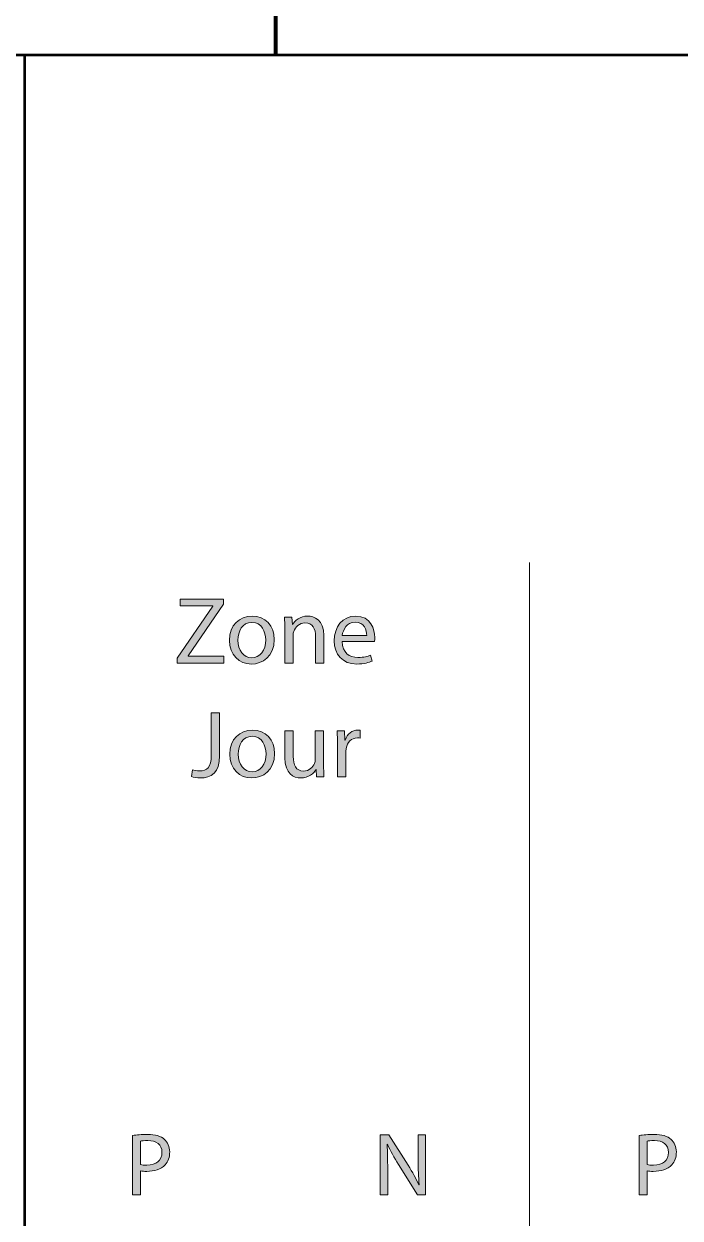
# Model space of a CAD drawing. Header units: inches. Extents: x 0 to 360, y -268 to 0.
# Drawn here: x 211.03 to 231.75, y -232.73 to -195.02 of the extents above; entities that cross this region are included whole.
import ezdxf

# ---------------------------------------------------------------- set-up
doc = ezdxf.new("R2010")
doc.units = ezdxf.units.IN
doc.header["$MEASUREMENT"] = 0
doc.layers.add('Layer 1', color=7, linetype='Continuous')

# ---------------------------------------------------------------- blocks, each defined once
blk = doc.blocks.new('block 49')
at = {"layer": 'Layer 1'}
h = blk.add_hatch(color=250, dxfattribs=at)
h.dxf.hatch_style = 2
h.paths.add_polyline_path([(215.873, -215.047), (216.991, -213.406), (216.991, -213.397), (215.969, -213.397), (215.969, -213.179), (217.333, -213.179), (217.333, -213.338), (216.217, -214.972), (216.217, -214.981), (217.348, -214.981), (217.348, -215.2), (215.873, -215.2)])
h = blk.add_hatch(color=250, dxfattribs=at)
h.dxf.hatch_style = 2
edge = h.paths.add_edge_path()
edge.add_spline(control_points=[(218.937, -214.462), (218.937, -214.999), (218.562, -215.232), (218.215, -215.232), (217.825, -215.232), (217.519, -214.945), (217.519, -214.486), (217.519, -214.003), (217.84, -213.719), (218.238, -213.719), (218.655, -213.719), (218.937, -214.021), (218.937, -214.462)], knot_values=[0, 0, 0, 0, 1, 1, 1, 2, 2, 2, 3, 3, 3, 4, 4, 4, 4], degree=3, periodic=1)
edge = h.paths.add_edge_path()
edge.add_spline(control_points=[(217.789, -214.477), (217.789, -214.795), (217.969, -215.035), (218.226, -215.035), (218.478, -215.035), (218.667, -214.798), (218.667, -214.471), (218.667, -214.225), (218.544, -213.916), (218.233, -213.916), (217.923, -213.916), (217.789, -214.204), (217.789, -214.477)], knot_values=[0, 0, 0, 0, 1, 1, 1, 2, 2, 2, 3, 3, 3, 4, 4, 4, 4], degree=3, periodic=1)
h = blk.add_hatch(color=250, dxfattribs=at)
h.dxf.hatch_style = 2
edge = h.paths.add_edge_path()
edge.add_spline(control_points=[(219.27, -214.142), (219.27, -213.989), (219.267, -213.869), (219.258, -213.748), (219.258, -213.748), (219.492, -213.748), (219.492, -213.748), (219.492, -213.748), (219.507, -213.989), (219.507, -213.989), (219.507, -213.989), (219.513, -213.989), (219.513, -213.989), (219.585, -213.854), (219.753, -213.719), (219.992, -213.719), (220.194, -213.719), (220.505, -213.838), (220.505, -214.336), (220.505, -214.336), (220.505, -215.2), (220.505, -215.2), (220.505, -215.2), (220.241, -215.2), (220.241, -215.2), (220.241, -215.2), (220.241, -214.363), (220.241, -214.363), (220.241, -214.129), (220.154, -213.934), (219.906, -213.934), (219.735, -213.934), (219.6, -214.058), (219.552, -214.204), (219.54, -214.237), (219.534, -214.282), (219.534, -214.327), (219.534, -214.327), (219.534, -215.2), (219.534, -215.2), (219.534, -215.2), (219.27, -215.2), (219.27, -215.2), (219.27, -215.2), (219.27, -214.142), (219.27, -214.142)], knot_values=[0, 0, 0, 0, 1, 1, 1, 2, 2, 2, 3, 3, 3, 4, 4, 4, 5, 5, 5, 6, 6, 6, 7, 7, 7, 8, 8, 8, 9, 9, 9, 10, 10, 10, 11, 11, 11, 12, 12, 12, 13, 13, 13, 14, 14, 14, 15, 15, 15, 15], degree=3, periodic=1)
h = blk.add_hatch(color=250, dxfattribs=at)
h.dxf.hatch_style = 2
edge = h.paths.add_edge_path()
edge.add_spline(control_points=[(221.081, -214.522), (221.087, -214.879), (221.312, -215.026), (221.579, -215.026), (221.768, -215.026), (221.884, -214.993), (221.98, -214.951), (221.98, -214.951), (222.028, -215.14), (222.028, -215.14), (221.935, -215.182), (221.774, -215.232), (221.543, -215.232), (221.096, -215.232), (220.829, -214.936), (220.829, -214.498), (220.829, -214.06), (221.087, -213.719), (221.51, -213.719), (221.986, -213.719), (222.11, -214.132), (222.11, -214.399), (222.11, -214.453), (222.106, -214.492), (222.101, -214.522), (222.101, -214.522), (221.081, -214.522), (221.081, -214.522)], knot_values=[0, 0, 0, 0, 1, 1, 1, 2, 2, 2, 3, 3, 3, 4, 4, 4, 5, 5, 5, 6, 6, 6, 7, 7, 7, 8, 8, 8, 9, 9, 9, 9], degree=3, periodic=1)
edge = h.paths.add_edge_path()
edge.add_spline(control_points=[(221.855, -214.333), (221.858, -214.168), (221.786, -213.907), (221.489, -213.907), (221.219, -213.907), (221.105, -214.151), (221.084, -214.333), (221.084, -214.333), (221.855, -214.333), (221.855, -214.333)], knot_values=[0, 0, 0, 0, 1, 1, 1, 2, 2, 2, 3, 3, 3, 3], degree=3, periodic=1)
h = blk.add_hatch(color=250, dxfattribs=at)
h.dxf.hatch_style = 2
edge = h.paths.add_edge_path()
edge.add_spline(control_points=[(216.945, -216.777), (216.945, -216.777), (217.209, -216.777), (217.209, -216.777), (217.209, -216.777), (217.209, -218.13), (217.209, -218.13), (217.209, -218.666), (216.945, -218.831), (216.597, -218.831), (216.498, -218.831), (216.381, -218.81), (216.318, -218.783), (216.318, -218.783), (216.354, -218.57), (216.354, -218.57), (216.408, -218.591), (216.486, -218.609), (216.576, -218.609), (216.81, -218.609), (216.945, -218.504), (216.945, -218.108), (216.945, -218.108), (216.945, -216.777), (216.945, -216.777)], knot_values=[0, 0, 0, 0, 1, 1, 1, 2, 2, 2, 3, 3, 3, 4, 4, 4, 5, 5, 5, 6, 6, 6, 7, 7, 7, 8, 8, 8, 8], degree=3, periodic=1)
h = blk.add_hatch(color=250, dxfattribs=at)
h.dxf.hatch_style = 2
edge = h.paths.add_edge_path()
edge.add_spline(control_points=[(218.948, -218.061), (218.948, -218.598), (218.573, -218.831), (218.225, -218.831), (217.835, -218.831), (217.529, -218.543), (217.529, -218.084), (217.529, -217.602), (217.85, -217.317), (218.249, -217.317), (218.666, -217.317), (218.948, -217.62), (218.948, -218.061)], knot_values=[0, 0, 0, 0, 1, 1, 1, 2, 2, 2, 3, 3, 3, 4, 4, 4, 4], degree=3, periodic=1)
edge = h.paths.add_edge_path()
edge.add_spline(control_points=[(217.799, -218.075), (217.799, -218.394), (217.979, -218.633), (218.237, -218.633), (218.489, -218.633), (218.678, -218.396), (218.678, -218.07), (218.678, -217.824), (218.555, -217.515), (218.243, -217.515), (217.934, -217.515), (217.799, -217.802), (217.799, -218.075)], knot_values=[0, 0, 0, 0, 1, 1, 1, 2, 2, 2, 3, 3, 3, 4, 4, 4, 4], degree=3, periodic=1)
h = blk.add_hatch(color=250, dxfattribs=at)
h.dxf.hatch_style = 2
edge = h.paths.add_edge_path()
edge.add_spline(control_points=[(220.495, -218.399), (220.495, -218.552), (220.498, -218.684), (220.507, -218.798), (220.507, -218.798), (220.273, -218.798), (220.273, -218.798), (220.273, -218.798), (220.258, -218.561), (220.258, -218.561), (220.258, -218.561), (220.252, -218.561), (220.252, -218.561), (220.186, -218.678), (220.03, -218.831), (219.773, -218.831), (219.545, -218.831), (219.272, -218.702), (219.272, -218.195), (219.272, -218.195), (219.272, -217.347), (219.272, -217.347), (219.272, -217.347), (219.536, -217.347), (219.536, -217.347), (219.536, -217.347), (219.536, -218.148), (219.536, -218.148), (219.536, -218.423), (219.622, -218.612), (219.859, -218.612), (220.037, -218.612), (220.159, -218.489), (220.207, -218.369), (220.222, -218.334), (220.231, -218.285), (220.231, -218.234), (220.231, -218.234), (220.231, -217.347), (220.231, -217.347), (220.231, -217.347), (220.495, -217.347), (220.495, -217.347), (220.495, -217.347), (220.495, -218.399), (220.495, -218.399)], knot_values=[0, 0, 0, 0, 1, 1, 1, 2, 2, 2, 3, 3, 3, 4, 4, 4, 5, 5, 5, 6, 6, 6, 7, 7, 7, 8, 8, 8, 9, 9, 9, 10, 10, 10, 11, 11, 11, 12, 12, 12, 13, 13, 13, 14, 14, 14, 15, 15, 15, 15], degree=3, periodic=1)
h = blk.add_hatch(color=250, dxfattribs=at)
h.dxf.hatch_style = 2
edge = h.paths.add_edge_path()
edge.add_spline(control_points=[(220.933, -217.8), (220.933, -217.629), (220.93, -217.482), (220.921, -217.347), (220.921, -217.347), (221.152, -217.347), (221.152, -217.347), (221.152, -217.347), (221.164, -217.635), (221.164, -217.635), (221.164, -217.635), (221.173, -217.635), (221.173, -217.635), (221.239, -217.44), (221.401, -217.317), (221.578, -217.317), (221.605, -217.317), (221.625, -217.32), (221.65, -217.323), (221.65, -217.323), (221.65, -217.572), (221.65, -217.572), (221.623, -217.566), (221.596, -217.566), (221.56, -217.566), (221.374, -217.566), (221.242, -217.704), (221.206, -217.902), (221.2, -217.937), (221.197, -217.983), (221.197, -218.024), (221.197, -218.024), (221.197, -218.798), (221.197, -218.798), (221.197, -218.798), (220.933, -218.798), (220.933, -218.798), (220.933, -218.798), (220.933, -217.8), (220.933, -217.8)], knot_values=[0, 0, 0, 0, 1, 1, 1, 2, 2, 2, 3, 3, 3, 4, 4, 4, 5, 5, 5, 6, 6, 6, 7, 7, 7, 8, 8, 8, 9, 9, 9, 10, 10, 10, 11, 11, 11, 12, 12, 12, 13, 13, 13, 13], degree=3, periodic=1)
at = {"layer": 'Layer 1', "lineweight": 0}
blk.add_lwpolyline([(215.873, -215.047), (216.991, -213.406), (216.991, -213.397), (215.969, -213.397), (215.969, -213.179), (217.333, -213.179), (217.333, -213.338), (216.217, -214.972), (216.217, -214.981), (217.348, -214.981), (217.348, -215.2), (215.873, -215.2), (215.873, -215.047)], dxfattribs=at)
for points, knots in [([(218.937, -214.462), (218.937, -214.999), (218.562, -215.232), (218.215, -215.232), (217.825, -215.232), (217.519, -214.945), (217.519, -214.486), (217.519, -214.003), (217.84, -213.719), (218.238, -213.719), (218.655, -213.719), (218.937, -214.021), (218.937, -214.462)], [0, 0, 0, 0, 1, 1, 1, 2, 2, 2, 3, 3, 3, 4, 4, 4, 4]), ([(219.27, -214.142), (219.27, -213.989), (219.267, -213.869), (219.258, -213.748), (219.258, -213.748), (219.492, -213.748), (219.492, -213.748), (219.492, -213.748), (219.507, -213.989), (219.507, -213.989), (219.507, -213.989), (219.513, -213.989), (219.513, -213.989), (219.585, -213.854), (219.753, -213.719), (219.992, -213.719), (220.194, -213.719), (220.505, -213.838), (220.505, -214.336), (220.505, -214.336), (220.505, -215.2), (220.505, -215.2), (220.505, -215.2), (220.241, -215.2), (220.241, -215.2), (220.241, -215.2), (220.241, -214.363), (220.241, -214.363), (220.241, -214.129), (220.154, -213.934), (219.906, -213.934), (219.735, -213.934), (219.6, -214.058), (219.552, -214.204), (219.54, -214.237), (219.534, -214.282), (219.534, -214.327), (219.534, -214.327), (219.534, -215.2), (219.534, -215.2), (219.534, -215.2), (219.27, -215.2), (219.27, -215.2), (219.27, -215.2), (219.27, -214.142), (219.27, -214.142)], [0, 0, 0, 0, 1, 1, 1, 2, 2, 2, 3, 3, 3, 4, 4, 4, 5, 5, 5, 6, 6, 6, 7, 7, 7, 8, 8, 8, 9, 9, 9, 10, 10, 10, 11, 11, 11, 12, 12, 12, 13, 13, 13, 14, 14, 14, 15, 15, 15, 15]), ([(221.081, -214.522), (221.087, -214.879), (221.312, -215.026), (221.579, -215.026), (221.768, -215.026), (221.884, -214.993), (221.98, -214.951), (221.98, -214.951), (222.028, -215.14), (222.028, -215.14), (221.935, -215.182), (221.774, -215.232), (221.543, -215.232), (221.096, -215.232), (220.829, -214.936), (220.829, -214.498), (220.829, -214.06), (221.087, -213.719), (221.51, -213.719), (221.986, -213.719), (222.11, -214.132), (222.11, -214.399), (222.11, -214.453), (222.106, -214.492), (222.101, -214.522), (222.101, -214.522), (221.081, -214.522), (221.081, -214.522)], [0, 0, 0, 0, 1, 1, 1, 2, 2, 2, 3, 3, 3, 4, 4, 4, 5, 5, 5, 6, 6, 6, 7, 7, 7, 8, 8, 8, 9, 9, 9, 9]), ([(217.789, -214.477), (217.789, -214.795), (217.969, -215.035), (218.226, -215.035), (218.478, -215.035), (218.667, -214.798), (218.667, -214.471), (218.667, -214.225), (218.544, -213.916), (218.233, -213.916), (217.923, -213.916), (217.789, -214.204), (217.789, -214.477)], [0, 0, 0, 0, 1, 1, 1, 2, 2, 2, 3, 3, 3, 4, 4, 4, 4]), ([(221.855, -214.333), (221.858, -214.168), (221.786, -213.907), (221.489, -213.907), (221.219, -213.907), (221.105, -214.151), (221.084, -214.333), (221.084, -214.333), (221.855, -214.333), (221.855, -214.333)], [0, 0, 0, 0, 1, 1, 1, 2, 2, 2, 3, 3, 3, 3]), ([(216.945, -216.777), (216.945, -216.777), (217.209, -216.777), (217.209, -216.777), (217.209, -216.777), (217.209, -218.13), (217.209, -218.13), (217.209, -218.666), (216.945, -218.831), (216.597, -218.831), (216.498, -218.831), (216.381, -218.81), (216.318, -218.783), (216.318, -218.783), (216.354, -218.57), (216.354, -218.57), (216.408, -218.591), (216.486, -218.609), (216.576, -218.609), (216.81, -218.609), (216.945, -218.504), (216.945, -218.108), (216.945, -218.108), (216.945, -216.777), (216.945, -216.777)], [0, 0, 0, 0, 1, 1, 1, 2, 2, 2, 3, 3, 3, 4, 4, 4, 5, 5, 5, 6, 6, 6, 7, 7, 7, 8, 8, 8, 8]), ([(218.948, -218.061), (218.948, -218.598), (218.573, -218.831), (218.225, -218.831), (217.835, -218.831), (217.529, -218.543), (217.529, -218.084), (217.529, -217.602), (217.85, -217.317), (218.249, -217.317), (218.666, -217.317), (218.948, -217.62), (218.948, -218.061)], [0, 0, 0, 0, 1, 1, 1, 2, 2, 2, 3, 3, 3, 4, 4, 4, 4]), ([(217.799, -218.075), (217.799, -218.394), (217.979, -218.633), (218.237, -218.633), (218.489, -218.633), (218.678, -218.396), (218.678, -218.07), (218.678, -217.824), (218.555, -217.515), (218.243, -217.515), (217.934, -217.515), (217.799, -217.802), (217.799, -218.075)], [0, 0, 0, 0, 1, 1, 1, 2, 2, 2, 3, 3, 3, 4, 4, 4, 4]), ([(220.495, -218.399), (220.495, -218.552), (220.498, -218.684), (220.507, -218.798), (220.507, -218.798), (220.273, -218.798), (220.273, -218.798), (220.273, -218.798), (220.258, -218.561), (220.258, -218.561), (220.258, -218.561), (220.252, -218.561), (220.252, -218.561), (220.186, -218.678), (220.03, -218.831), (219.773, -218.831), (219.545, -218.831), (219.272, -218.702), (219.272, -218.195), (219.272, -218.195), (219.272, -217.347), (219.272, -217.347), (219.272, -217.347), (219.536, -217.347), (219.536, -217.347), (219.536, -217.347), (219.536, -218.148), (219.536, -218.148), (219.536, -218.423), (219.622, -218.612), (219.859, -218.612), (220.037, -218.612), (220.159, -218.489), (220.207, -218.369), (220.222, -218.334), (220.231, -218.285), (220.231, -218.234), (220.231, -218.234), (220.231, -217.347), (220.231, -217.347), (220.231, -217.347), (220.495, -217.347), (220.495, -217.347), (220.495, -217.347), (220.495, -218.399), (220.495, -218.399)], [0, 0, 0, 0, 1, 1, 1, 2, 2, 2, 3, 3, 3, 4, 4, 4, 5, 5, 5, 6, 6, 6, 7, 7, 7, 8, 8, 8, 9, 9, 9, 10, 10, 10, 11, 11, 11, 12, 12, 12, 13, 13, 13, 14, 14, 14, 15, 15, 15, 15]), ([(220.933, -217.8), (220.933, -217.629), (220.93, -217.482), (220.921, -217.347), (220.921, -217.347), (221.152, -217.347), (221.152, -217.347), (221.152, -217.347), (221.164, -217.635), (221.164, -217.635), (221.164, -217.635), (221.173, -217.635), (221.173, -217.635), (221.239, -217.44), (221.401, -217.317), (221.578, -217.317), (221.605, -217.317), (221.625, -217.32), (221.65, -217.323), (221.65, -217.323), (221.65, -217.572), (221.65, -217.572), (221.623, -217.566), (221.596, -217.566), (221.56, -217.566), (221.374, -217.566), (221.242, -217.704), (221.206, -217.902), (221.2, -217.937), (221.197, -217.983), (221.197, -218.024), (221.197, -218.024), (221.197, -218.798), (221.197, -218.798), (221.197, -218.798), (220.933, -218.798), (220.933, -218.798), (220.933, -218.798), (220.933, -217.8), (220.933, -217.8)], [0, 0, 0, 0, 1, 1, 1, 2, 2, 2, 3, 3, 3, 4, 4, 4, 5, 5, 5, 6, 6, 6, 7, 7, 7, 8, 8, 8, 9, 9, 9, 10, 10, 10, 11, 11, 11, 12, 12, 12, 13, 13, 13, 13])]:
    blk.add_open_spline(points, degree=3, knots=knots, dxfattribs=at)
blk = doc.blocks.new('block 52')
at = {"layer": 'Layer 1'}
h = blk.add_hatch(color=250, dxfattribs=at)
h.dxf.hatch_style = 2
edge = h.paths.add_edge_path()
edge.add_spline(control_points=[(214.464, -230.121), (214.582, -230.101), (214.737, -230.085), (214.935, -230.085), (215.178, -230.085), (215.355, -230.141), (215.468, -230.243), (215.57, -230.333), (215.634, -230.471), (215.634, -230.64), (215.634, -230.812), (215.583, -230.947), (215.488, -231.047), (215.355, -231.185), (215.147, -231.255), (214.907, -231.255), (214.834, -231.255), (214.766, -231.252), (214.709, -231.238), (214.709, -231.238), (214.709, -232), (214.709, -232), (214.709, -232), (214.464, -232), (214.464, -232), (214.464, -232), (214.464, -230.121), (214.464, -230.121)], knot_values=[0, 0, 0, 0, 1, 1, 1, 2, 2, 2, 3, 3, 3, 4, 4, 4, 5, 5, 5, 6, 6, 6, 7, 7, 7, 8, 8, 8, 9, 9, 9, 9], degree=3, periodic=1)
edge = h.paths.add_edge_path()
edge.add_spline(control_points=[(214.709, -231.038), (214.763, -231.052), (214.83, -231.058), (214.912, -231.058), (215.209, -231.058), (215.389, -230.911), (215.389, -230.655), (215.389, -230.4), (215.209, -230.279), (214.941, -230.279), (214.834, -230.279), (214.752, -230.287), (214.709, -230.299), (214.709, -230.299), (214.709, -231.038), (214.709, -231.038)], knot_values=[0, 0, 0, 0, 1, 1, 1, 2, 2, 2, 3, 3, 3, 4, 4, 4, 5, 5, 5, 5], degree=3, periodic=1)
at = {"layer": 'Layer 1', "lineweight": 0}
for points, knots in [([(214.464, -230.121), (214.582, -230.101), (214.737, -230.085), (214.935, -230.085), (215.178, -230.085), (215.355, -230.141), (215.468, -230.243), (215.57, -230.333), (215.634, -230.471), (215.634, -230.64), (215.634, -230.812), (215.583, -230.947), (215.488, -231.047), (215.355, -231.185), (215.147, -231.255), (214.907, -231.255), (214.834, -231.255), (214.766, -231.252), (214.709, -231.238), (214.709, -231.238), (214.709, -232), (214.709, -232), (214.709, -232), (214.464, -232), (214.464, -232), (214.464, -232), (214.464, -230.121), (214.464, -230.121)], [0, 0, 0, 0, 1, 1, 1, 2, 2, 2, 3, 3, 3, 4, 4, 4, 5, 5, 5, 6, 6, 6, 7, 7, 7, 8, 8, 8, 9, 9, 9, 9]), ([(214.709, -231.038), (214.763, -231.052), (214.83, -231.058), (214.912, -231.058), (215.209, -231.058), (215.389, -230.911), (215.389, -230.655), (215.389, -230.4), (215.209, -230.279), (214.941, -230.279), (214.834, -230.279), (214.752, -230.287), (214.709, -230.299), (214.709, -230.299), (214.709, -231.038), (214.709, -231.038)], [0, 0, 0, 0, 1, 1, 1, 2, 2, 2, 3, 3, 3, 4, 4, 4, 5, 5, 5, 5])]:
    blk.add_open_spline(points, degree=3, knots=knots, dxfattribs=at)
blk = doc.blocks.new('block 53')
at = {"layer": 'Layer 1'}
h = blk.add_hatch(color=250, dxfattribs=at)
h.dxf.hatch_style = 2
edge = h.paths.add_edge_path()
edge.add_spline(control_points=[(230.464, -230.121), (230.583, -230.102), (230.738, -230.085), (230.935, -230.085), (231.178, -230.085), (231.356, -230.141), (231.469, -230.243), (231.57, -230.333), (231.635, -230.471), (231.635, -230.641), (231.635, -230.812), (231.584, -230.948), (231.488, -231.047), (231.356, -231.185), (231.147, -231.255), (230.907, -231.255), (230.834, -231.255), (230.766, -231.253), (230.709, -231.238), (230.709, -231.238), (230.709, -232), (230.709, -232), (230.709, -232), (230.464, -232), (230.464, -232), (230.464, -232), (230.464, -230.121), (230.464, -230.121)], knot_values=[0, 0, 0, 0, 1, 1, 1, 2, 2, 2, 3, 3, 3, 4, 4, 4, 5, 5, 5, 6, 6, 6, 7, 7, 7, 8, 8, 8, 9, 9, 9, 9], degree=3, periodic=1)
edge = h.paths.add_edge_path()
edge.add_spline(control_points=[(230.709, -231.038), (230.763, -231.052), (230.831, -231.058), (230.913, -231.058), (231.209, -231.058), (231.389, -230.912), (231.389, -230.655), (231.389, -230.401), (231.209, -230.28), (230.941, -230.28), (230.834, -230.28), (230.752, -230.288), (230.709, -230.299), (230.709, -230.299), (230.709, -231.038), (230.709, -231.038)], knot_values=[0, 0, 0, 0, 1, 1, 1, 2, 2, 2, 3, 3, 3, 4, 4, 4, 5, 5, 5, 5], degree=3, periodic=1)
at = {"layer": 'Layer 1', "lineweight": 0}
for points, knots in [([(230.464, -230.121), (230.583, -230.102), (230.738, -230.085), (230.935, -230.085), (231.178, -230.085), (231.356, -230.141), (231.469, -230.243), (231.57, -230.333), (231.635, -230.471), (231.635, -230.641), (231.635, -230.812), (231.584, -230.948), (231.488, -231.047), (231.356, -231.185), (231.147, -231.255), (230.907, -231.255), (230.834, -231.255), (230.766, -231.253), (230.709, -231.238), (230.709, -231.238), (230.709, -232), (230.709, -232), (230.709, -232), (230.464, -232), (230.464, -232), (230.464, -232), (230.464, -230.121), (230.464, -230.121)], [0, 0, 0, 0, 1, 1, 1, 2, 2, 2, 3, 3, 3, 4, 4, 4, 5, 5, 5, 6, 6, 6, 7, 7, 7, 8, 8, 8, 9, 9, 9, 9]), ([(230.709, -231.038), (230.763, -231.052), (230.831, -231.058), (230.913, -231.058), (231.209, -231.058), (231.389, -230.912), (231.389, -230.655), (231.389, -230.401), (231.209, -230.28), (230.941, -230.28), (230.834, -230.28), (230.752, -230.288), (230.709, -230.299), (230.709, -230.299), (230.709, -231.038), (230.709, -231.038)], [0, 0, 0, 0, 1, 1, 1, 2, 2, 2, 3, 3, 3, 4, 4, 4, 5, 5, 5, 5])]:
    blk.add_open_spline(points, degree=3, knots=knots, dxfattribs=at)
blk = doc.blocks.new('block 56')
at = {"layer": 'Layer 1'}
h = blk.add_hatch(color=250, dxfattribs=at)
h.dxf.hatch_style = 2
edge = h.paths.add_edge_path()
edge.add_spline(control_points=[(222.286, -232), (222.286, -232), (222.286, -230.099), (222.286, -230.099), (222.286, -230.099), (222.557, -230.099), (222.557, -230.099), (222.557, -230.099), (223.163, -231.06), (223.163, -231.06), (223.302, -231.283), (223.415, -231.484), (223.502, -231.679), (223.502, -231.679), (223.511, -231.675), (223.511, -231.675), (223.488, -231.422), (223.482, -231.19), (223.482, -230.894), (223.482, -230.894), (223.482, -230.099), (223.482, -230.099), (223.482, -230.099), (223.713, -230.099), (223.713, -230.099), (223.713, -230.099), (223.713, -232), (223.713, -232), (223.713, -232), (223.465, -232), (223.465, -232), (223.465, -232), (222.862, -231.035), (222.862, -231.035), (222.729, -230.823), (222.602, -230.606), (222.509, -230.4), (222.509, -230.4), (222.5, -230.403), (222.5, -230.403), (222.515, -230.643), (222.518, -230.872), (222.518, -231.187), (222.518, -231.187), (222.518, -232), (222.518, -232), (222.518, -232), (222.286, -232), (222.286, -232)], knot_values=[0, 0, 0, 0, 1, 1, 1, 2, 2, 2, 3, 3, 3, 4, 4, 4, 5, 5, 5, 6, 6, 6, 7, 7, 7, 8, 8, 8, 9, 9, 9, 10, 10, 10, 11, 11, 11, 12, 12, 12, 13, 13, 13, 14, 14, 14, 15, 15, 15, 16, 16, 16, 16], degree=3, periodic=1)
at = {"layer": 'Layer 1', "lineweight": 0}
blk.add_open_spline([(222.286, -232), (222.286, -232), (222.286, -230.099), (222.286, -230.099), (222.286, -230.099), (222.557, -230.099), (222.557, -230.099), (222.557, -230.099), (223.163, -231.06), (223.163, -231.06), (223.302, -231.283), (223.415, -231.484), (223.502, -231.679), (223.502, -231.679), (223.511, -231.675), (223.511, -231.675), (223.488, -231.422), (223.482, -231.19), (223.482, -230.894), (223.482, -230.894), (223.482, -230.099), (223.482, -230.099), (223.482, -230.099), (223.713, -230.099), (223.713, -230.099), (223.713, -230.099), (223.713, -232), (223.713, -232), (223.713, -232), (223.465, -232), (223.465, -232), (223.465, -232), (222.862, -231.035), (222.862, -231.035), (222.729, -230.823), (222.602, -230.606), (222.509, -230.4), (222.509, -230.4), (222.5, -230.403), (222.5, -230.403), (222.515, -230.643), (222.518, -230.872), (222.518, -231.187), (222.518, -231.187), (222.518, -232), (222.518, -232), (222.518, -232), (222.286, -232), (222.286, -232)], degree=3, knots=[0, 0, 0, 0, 1, 1, 1, 2, 2, 2, 3, 3, 3, 4, 4, 4, 5, 5, 5, 6, 6, 6, 7, 7, 7, 8, 8, 8, 9, 9, 9, 10, 10, 10, 11, 11, 11, 12, 12, 12, 13, 13, 13, 14, 14, 14, 15, 15, 15, 16, 16, 16, 16], dxfattribs=at)
blk = doc.blocks.new('block 16')
at = {"layer": 'Layer 1', "color": 250, "lineweight": 53}
for points in [[(219, -196), (163.048, -196), (163.048, -140), (219, -140), (219, -196)], [(267, -196), (218.966, -196), (218.966, -140), (267, -140), (267, -196)], [(275, -196), (211.044, -196), (211.044, -252), (275, -252), (275, -196)]]:
    blk.add_lwpolyline(points, dxfattribs=at)
at = {"layer": 'Layer 1', "color": 250, "lineweight": 18}
blk.add_lwpolyline([(227, -236.022), (227, -212.022)], dxfattribs=at)
at = {"layer": 'Layer 1'}
for name in ['block 49', 'block 52', 'block 56', 'block 53']:
    blk.add_blockref(name, (0, 0), dxfattribs=at)
blk = doc.blocks.new('block 15')
at = {"layer": 'Layer 1'}
blk.add_blockref('block 16', (0, 0), dxfattribs=at)

msp = doc.modelspace()

# ---------------------------------------------------------------- block references
at = {"layer": 'Layer 1'}
msp.add_blockref('block 15', (0, 0), dxfattribs=at)

doc.saveas('drawing.dxf')
